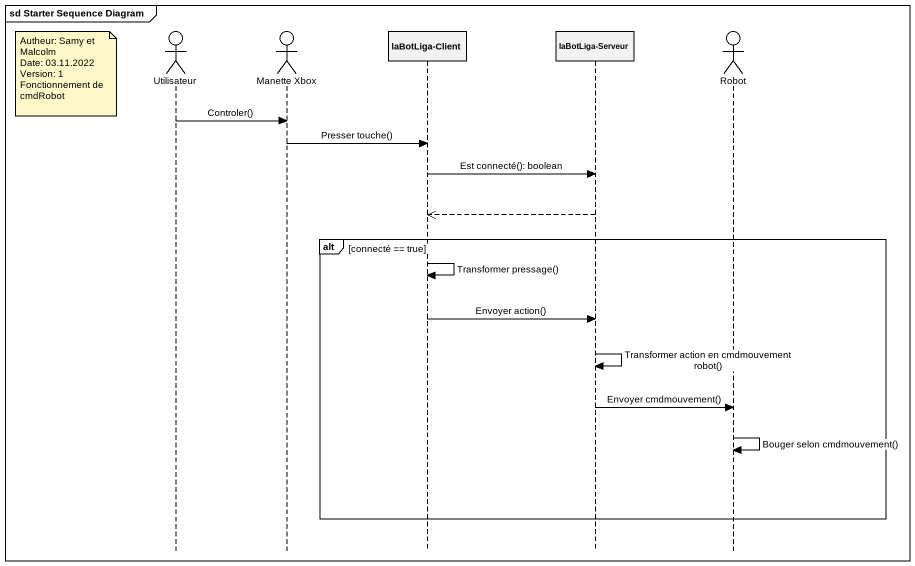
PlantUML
@startuml
mainframe sd Starter Sequence Diagram
hide footbox
actor Utilisateur
actor "Manette Xbox" as Manette_Xbox
participant "laBotLiga-Client" as laBotLiga_Client
participant "laBotLiga-Serveur" as laBotLiga_Serveur
actor Robot

note left of Utilisateur
  Autheur: Samy et Malcolm
  Date: 03.11.2022
  Version: 1
  Fonctionnement de cmdRobot
end note
Utilisateur -> Manette_Xbox : Controler()
Manette_Xbox -> laBotLiga_Client : Presser touche()
laBotLiga_Client -> laBotLiga_Serveur : Est connecté(): boolean
laBotLiga_Serveur -->> laBotLiga_Client
alt connecté == true
  laBotLiga_Client -> laBotLiga_Client : Transformer pressage()
  laBotLiga_Client -> laBotLiga_Serveur : Envoyer action()
  laBotLiga_Serveur -> laBotLiga_Serveur : Transformer action en cmdmouvement robot()
  laBotLiga_Serveur -> Robot : Envoyer cmdmouvement()
  Robot -> Robot : Bouger selon cmdmouvement()
end
@enduml
